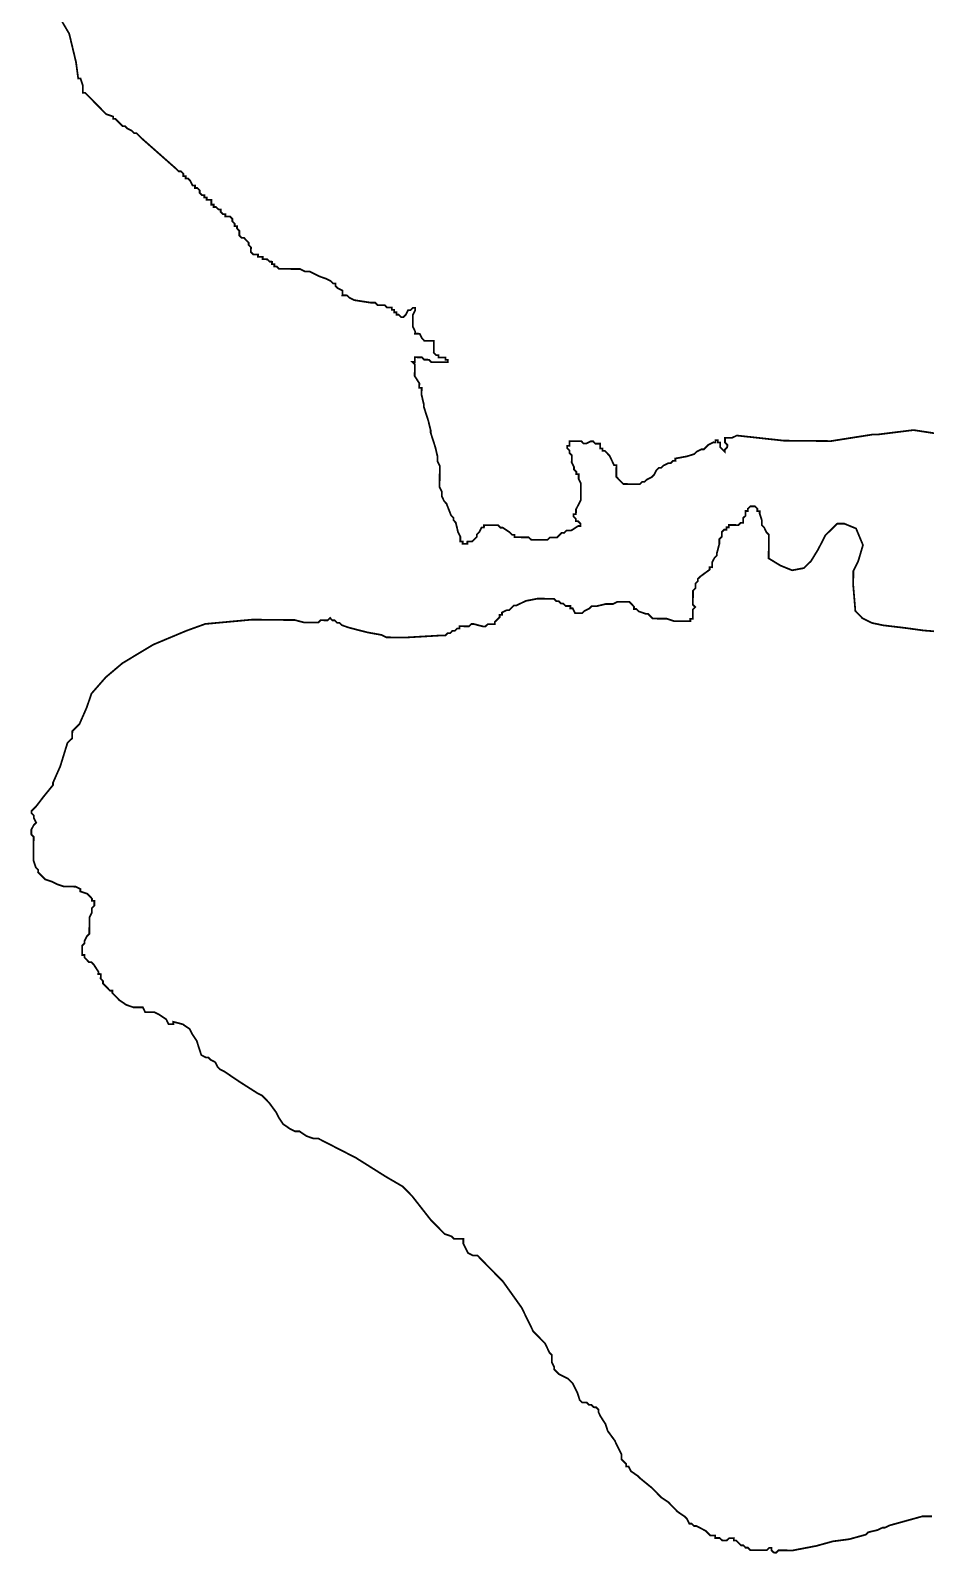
# Model space of a CAD drawing. Header units: metres. Extents: x 290190 to 339802, y 1811045 to 1991312.
# Drawn here: x 310738 to 312267, y 1915705 to 1918306 of the extents above; entities that cross this region are included whole.
import ezdxf

# ---------------------------------------------------------------- set-up
doc = ezdxf.new("R2010")
doc.units = ezdxf.units.M
doc.header["$MEASUREMENT"] = 0
doc.layers.add('HAZARDS LINE', color=1, linetype='Continuous')

msp = doc.modelspace()

# ---------------------------------------------------------------- linework, layer by layer
at = {"layer": 'HAZARDS LINE', "lineweight": 18}
for points in [[(312302.2, 1917615.3, 3.02, 3.02, 0), (312246, 1917623.9, 3.02, 3.02, 0), (312185.6, 1917616.4, 3.02, 3.02, 0), (312177.5, 1917616.5, 3.02, 3.02, 0), (312105, 1917605.1, 3.02, 3.02, 0), (312024.6, 1917605.8, 3.02, 3.02, 0), (311944.2, 1917614.6, 3.02, 3.02, 0), (311936.1, 1917610.6, 3.02, 3.02, 0), (311932.1, 1917610.6, 3.02, 3.02, 0), (311928.1, 1917610.7, 3.02, 3.02, 0), (311924, 1917610.7, 3.02, 3.02, 0), (311924, 1917606.7, 3.02, 3.02, 0), (311924, 1917602.7, 3.02, 3.02, 0), (311928, 1917598.6, 3.02, 3.02, 0), (311927.9, 1917594.6, 3.02, 3.02, 0), (311923.9, 1917590.6, 3.02, 3.02, 0), (311923.8, 1917586.6, 3.02, 3.02, 0), (311919.8, 1917590.6, 3.02, 3.02, 0), (311915.9, 1917594.7, 3.02, 3.02, 0), (311915.9, 1917602.7, 3.02, 3.02, 0), (311911.9, 1917602.8, 3.02, 3.02, 0), (311911.9, 1917606.8, 3.02, 3.02, 0), (311907.9, 1917606.8, 3.02, 3.02, 0), (311907.9, 1917602.8, 3.02, 3.02, 0), (311903.9, 1917602.9, 3.02, 3.02, 0), (311895.8, 1917598.9, 3.02, 3.02, 0), (311891.7, 1917594.9, 3.02, 3.02, 0), (311887.7, 1917590.9, 3.02, 3.02, 0), (311883.6, 1917591, 3.02, 3.02, 0), (311875.6, 1917587, 3.02, 3.02, 0), (311871.5, 1917583, 3.02, 3.02, 0), (311859.4, 1917579.1, 3.02, 3.02, 0), (311839.2, 1917575.3, 3.02, 3.02, 0), (311839.2, 1917571.2, 3.02, 3.02, 0), (311835.2, 1917571.3, 3.02, 3.02, 0), (311831.1, 1917567.3, 3.02, 3.02, 0), (311827.1, 1917567.3, 3.02, 3.02, 0), (311819, 1917563.4, 3.02, 3.02, 0), (311815, 1917559.4, 3.02, 3.02, 0), (311810.9, 1917559.4, 3.02, 3.02, 0), (311806.9, 1917555.4, 3.02, 3.02, 0), (311802.8, 1917547.4, 3.02, 3.02, 0), (311798.7, 1917543.4, 3.02, 3.02, 0), (311790.7, 1917539.5, 3.02, 3.02, 0), (311786.6, 1917535.5, 3.02, 3.02, 0), (311782.6, 1917535.5, 3.02, 3.02, 0), (311778.5, 1917531.6, 3.02, 3.02, 0), (311774.5, 1917531.6, 3.02, 3.02, 0), (311770.5, 1917531.6, 3.02, 3.02, 0), (311766.4, 1917531.7, 3.02, 3.02, 0), (311762.4, 1917531.7, 3.02, 3.02, 0), (311758.4, 1917531.7, 3.02, 3.02, 0), (311754.4, 1917531.8, 3.02, 3.02, 0), (311750.4, 1917531.8, 3.02, 3.02, 0), (311746.4, 1917535.9, 3.02, 3.02, 0), (311742.4, 1917539.9, 3.02, 3.02, 0), (311738.4, 1917544, 3.02, 3.02, 0), (311738.4, 1917548, 3.02, 3.02, 0), (311738.5, 1917556.1, 3.02, 3.02, 0), (311738.5, 1917560.1, 3.02, 3.02, 0), (311738.6, 1917564.1, 3.02, 3.02, 0), (311734.6, 1917564.1, 3.02, 3.02, 0), (311730.6, 1917572.2, 3.02, 3.02, 0), (311726.7, 1917580.3, 3.02, 3.02, 0), (311722.7, 1917584.4, 3.02, 3.02, 0), (311718.7, 1917588.4, 3.02, 3.02, 0), (311714.7, 1917588.5, 3.02, 3.02, 0), (311714.7, 1917592.5, 3.02, 3.02, 0), (311710.7, 1917592.5, 3.02, 3.02, 0), (311710.7, 1917596.5, 3.02, 3.02, 0), (311710.7, 1917600.6, 3.02, 3.02, 0), (311706.7, 1917600.6, 3.02, 3.02, 0), (311702.7, 1917600.6, 3.02, 3.02, 0), (311698.7, 1917604.7, 3.02, 3.02, 0), (311694.7, 1917604.7, 3.02, 3.02, 0), (311686.6, 1917600.8, 3.02, 3.02, 0), (311682.6, 1917600.8, 3.02, 3.02, 0), (311678.6, 1917604.9, 3.02, 3.02, 0), (311674.6, 1917604.9, 3.02, 3.02, 0), (311670.6, 1917605, 3.02, 3.02, 0), (311662.5, 1917605, 3.02, 3.02, 0), (311658.5, 1917605.1, 3.02, 3.02, 0), (311658.5, 1917601, 3.02, 3.02, 0), (311658.4, 1917597, 3.02, 3.02, 0), (311654.4, 1917597.1, 3.02, 3.02, 0), (311654.4, 1917593, 3.02, 3.02, 0), (311658.3, 1917589, 3.02, 3.02, 0), (311658.3, 1917585, 3.02, 3.02, 0), (311662.3, 1917580.9, 3.02, 3.02, 0), (311662.3, 1917576.9, 3.02, 3.02, 0), (311662.2, 1917568.8, 3.02, 3.02, 0), (311666.1, 1917560.7, 3.02, 3.02, 0), (311666.1, 1917556.7, 3.02, 3.02, 0), (311670.1, 1917552.7, 3.02, 3.02, 0), (311670, 1917548.6, 3.02, 3.02, 0), (311674.1, 1917548.6, 3.02, 3.02, 0), (311674, 1917540.6, 3.02, 3.02, 0), (311677.9, 1917532.5, 3.02, 3.02, 0), (311677.9, 1917528.4, 3.02, 3.02, 0), (311677.9, 1917524.4, 3.02, 3.02, 0), (311677.8, 1917520.4, 3.02, 3.02, 0), (311677.8, 1917516.4, 3.02, 3.02, 0), (311677.8, 1917512.4, 3.02, 3.02, 0), (311677.7, 1917508.3, 3.02, 3.02, 0), (311677.7, 1917504.3, 3.02, 3.02, 0), (311673.6, 1917496.3, 3.02, 3.02, 0), (311669.5, 1917488.3, 3.02, 3.02, 0), (311669.5, 1917484.3, 3.02, 3.02, 0), (311669.4, 1917480.2, 3.02, 3.02, 0), (311665.4, 1917480.3, 3.02, 3.02, 0), (311665.4, 1917476.3, 3.02, 3.02, 0), (311669.4, 1917472.2, 3.02, 3.02, 0), (311669.3, 1917468.2, 3.02, 3.02, 0), (311673.3, 1917468.1, 3.02, 3.02, 0), (311677.3, 1917464.1, 3.02, 3.02, 0), (311677.3, 1917460.1, 3.02, 3.02, 0), (311673.3, 1917460.1, 3.02, 3.02, 0), (311661.1, 1917452.2, 3.02, 3.02, 0), (311653.1, 1917452.2, 3.02, 3.02, 0), (311649, 1917448.2, 3.02, 3.02, 0), (311645, 1917448.3, 3.02, 3.02, 0), (311640.9, 1917444.3, 3.02, 3.02, 0), (311636.9, 1917440.3, 3.02, 3.02, 0), (311632.9, 1917440.3, 3.02, 3.02, 0), (311624.8, 1917440.4, 3.02, 3.02, 0), (311620.8, 1917436.4, 3.02, 3.02, 0), (311608.7, 1917436.5, 3.02, 3.02, 0), (311600.6, 1917436.6, 3.02, 3.02, 0), (311596.6, 1917436.6, 3.02, 3.02, 0), (311592.6, 1917436.7, 3.02, 3.02, 0), (311588.6, 1917440.7, 3.02, 3.02, 0), (311580.6, 1917440.8, 3.02, 3.02, 0), (311576.5, 1917440.8, 3.02, 3.02, 0), (311568.5, 1917440.9, 3.02, 3.02, 0), (311564.5, 1917441, 3.02, 3.02, 0), (311564.5, 1917445, 3.02, 3.02, 0), (311560.5, 1917445, 3.02, 3.02, 0), (311556.5, 1917449.1, 3.02, 3.02, 0), (311544.5, 1917457.2, 3.02, 3.02, 0), (311540.5, 1917457.3, 3.02, 3.02, 0), (311536.5, 1917461.3, 3.02, 3.02, 0), (311532.5, 1917461.4, 3.02, 3.02, 0), (311528.5, 1917461.4, 3.02, 3.02, 0), (311520.4, 1917461.5, 3.02, 3.02, 0), (311516.4, 1917461.5, 3.02, 3.02, 0), (311512.4, 1917461.5, 3.02, 3.02, 0), (311512.3, 1917457.5, 3.02, 3.02, 0), (311508.3, 1917457.6, 3.02, 3.02, 0), (311504.2, 1917449.5, 3.02, 3.02, 0), (311500.2, 1917445.6, 3.02, 3.02, 0), (311500.1, 1917441.5, 3.02, 3.02, 0), (311496.1, 1917437.5, 3.02, 3.02, 0), (311492, 1917433.6, 3.02, 3.02, 0), (311484, 1917433.6, 3.02, 3.02, 0), (311483.9, 1917429.6, 3.02, 3.02, 0), (311479.9, 1917429.6, 3.02, 3.02, 0), (311475.9, 1917429.7, 3.02, 3.02, 0), (311475.9, 1917433.7, 3.02, 3.02, 0), (311471.9, 1917433.7, 3.02, 3.02, 0), (311472, 1917441.8, 3.02, 3.02, 0), (311468, 1917449.9, 3.02, 3.02, 0), (311464.1, 1917466, 3.02, 3.02, 0), (311460.2, 1917470.1, 3.02, 3.02, 0), (311460.2, 1917474.1, 3.02, 3.02, 0), (311456.2, 1917478.1, 3.02, 3.02, 0), (311448.3, 1917498.3, 3.02, 3.02, 0), (311444.4, 1917502.4, 3.02, 3.02, 0), (311440.4, 1917510.5, 3.02, 3.02, 0), (311440.5, 1917518.5, 3.02, 3.02, 0), (311436.5, 1917526.6, 3.02, 3.02, 0), (311436.6, 1917538.7, 3.02, 3.02, 0), (311436.7, 1917542.7, 3.02, 3.02, 0), (311436.8, 1917554.8, 3.02, 3.02, 0), (311436.9, 1917562.8, 3.02, 3.02, 0), (311432.9, 1917570.9, 3.02, 3.02, 0), (311432.9, 1917574.9, 3.02, 3.02, 0), (311433, 1917578.9, 3.02, 3.02, 0), (311429.1, 1917595.1, 3.02, 3.02, 0), (311421.3, 1917619.3, 3.02, 3.02, 0), (311421.3, 1917623.3, 3.02, 3.02, 0), (311417.4, 1917639.4, 3.02, 3.02, 0), (311413.5, 1917651.5, 3.02, 3.02, 0), (311409.6, 1917663.6, 3.02, 3.02, 0), (311409.6, 1917667.7, 3.02, 3.02, 0), (311405.8, 1917683.8, 3.02, 3.02, 0), (311405.8, 1917687.8, 3.02, 3.02, 0), (311405.9, 1917695.9, 3.02, 3.02, 0), (311401.8, 1917695.9, 3.02, 3.02, 0), (311401.9, 1917703.9, 3.02, 3.02, 0), (311394, 1917716.1, 3.02, 3.02, 0), (311394, 1917720.1, 3.02, 3.02, 0), (311394.1, 1917724.1, 3.02, 3.02, 0), (311394.1, 1917728.2, 3.02, 3.02, 0), (311394.1, 1917732.2, 3.02, 3.02, 0), (311394.2, 1917736.2, 3.02, 3.02, 0), (311390.2, 1917740.3, 3.02, 3.02, 0), (311394.2, 1917740.2, 3.02, 3.02, 0), (311394.2, 1917744.3, 3.02, 3.02, 0), (311394.3, 1917748.3, 3.02, 3.02, 0), (311398.3, 1917748.2, 3.02, 3.02, 0), (311402.3, 1917748.2, 3.02, 3.02, 0), (311406.3, 1917748.2, 3.02, 3.02, 0), (311410.3, 1917744.1, 3.02, 3.02, 0), (311414.4, 1917744.1, 3.02, 3.02, 0), (311418.4, 1917744, 3.02, 3.02, 0), (311422.4, 1917740, 3.02, 3.02, 0), (311426.4, 1917739.9, 3.02, 3.02, 0), (311430.4, 1917739.9, 3.02, 3.02, 0), (311434.4, 1917739.9, 3.02, 3.02, 0), (311438.5, 1917739.8, 3.02, 3.02, 0), (311442.5, 1917739.8, 3.02, 3.02, 0), (311446.5, 1917739.8, 3.02, 3.02, 0), (311450.5, 1917739.7, 3.02, 3.02, 0), (311450.6, 1917743.7, 3.02, 3.02, 0), (311446.5, 1917743.8, 3.02, 3.02, 0), (311446.6, 1917747.8, 3.02, 3.02, 0), (311442.5, 1917747.8, 3.02, 3.02, 0), (311438.5, 1917747.9, 3.02, 3.02, 0), (311434.5, 1917747.9, 3.02, 3.02, 0), (311434.5, 1917751.9, 3.02, 3.02, 0), (311430.5, 1917752, 3.02, 3.02, 0), (311426.5, 1917756, 3.02, 3.02, 0), (311426.6, 1917760.1, 3.02, 3.02, 0), (311426.6, 1917764.1, 3.02, 3.02, 0), (311426.6, 1917768.1, 3.02, 3.02, 0), (311426.7, 1917772.1, 3.02, 3.02, 0), (311426.7, 1917776.1, 3.02, 3.02, 0), (311422.7, 1917776.2, 3.02, 3.02, 0), (311418.7, 1917776.2, 3.02, 3.02, 0), (311414.6, 1917776.3, 3.02, 3.02, 0), (311410.6, 1917776.3, 3.02, 3.02, 0), (311406.6, 1917780.4, 3.02, 3.02, 0), (311402.7, 1917788.4, 3.02, 3.02, 0), (311398.7, 1917788.5, 3.02, 3.02, 0), (311394.6, 1917788.5, 3.02, 3.02, 0), (311394.7, 1917792.5, 3.02, 3.02, 0), (311390.7, 1917800.6, 3.02, 3.02, 0), (311390.8, 1917804.6, 3.02, 3.02, 0), (311390.8, 1917808.7, 3.02, 3.02, 0), (311390.8, 1917812.7, 3.02, 3.02, 0), (311390.9, 1917816.7, 3.02, 3.02, 0), (311390.9, 1917820.7, 3.02, 3.02, 0), (311395, 1917828.7, 3.02, 3.02, 0), (311395, 1917832.8, 3.02, 3.02, 0), (311391, 1917832.8, 3.02, 3.02, 0), (311387, 1917828.8, 3.02, 3.02, 0), (311382.9, 1917828.8, 3.02, 3.02, 0), (311378.8, 1917820.8, 3.02, 3.02, 0), (311374.8, 1917816.9, 3.02, 3.02, 0), (311370.8, 1917816.9, 3.02, 3.02, 0), (311366.8, 1917820.9, 3.02, 3.02, 0), (311362.8, 1917821, 3.02, 3.02, 0), (311362.8, 1917825, 3.02, 3.02, 0), (311358.8, 1917825, 3.02, 3.02, 0), (311358.8, 1917829.1, 3.02, 3.02, 0), (311354.8, 1917829.1, 3.02, 3.02, 0), (311354.8, 1917833.1, 3.02, 3.02, 0), (311350.8, 1917833.2, 3.02, 3.02, 0), (311346.8, 1917833.2, 3.02, 3.02, 0), (311342.8, 1917837.3, 3.02, 3.02, 0), (311330.7, 1917837.4, 3.02, 3.02, 0), (311326.7, 1917841.4, 3.02, 3.02, 0), (311322.7, 1917841.5, 3.02, 3.02, 0), (311318.7, 1917841.5, 3.02, 3.02, 0), (311290.6, 1917845.8, 3.02, 3.02, 0), (311282.6, 1917849.9, 3.02, 3.02, 0), (311278.6, 1917853.9, 3.02, 3.02, 0), (311270.5, 1917854, 3.02, 3.02, 0), (311270.6, 1917858, 3.02, 3.02, 0), (311270.6, 1917862.1, 3.02, 3.02, 0), (311262.6, 1917866.1, 3.02, 3.02, 0), (311258.6, 1917870.2, 3.02, 3.02, 0), (311258.6, 1917874.2, 3.02, 3.02, 0), (311254.6, 1917874.3, 3.02, 3.02, 0), (311250.6, 1917878.3, 3.02, 3.02, 0), (311242.6, 1917882.4, 3.02, 3.02, 0), (311230.6, 1917886.6, 3.02, 3.02, 0), (311222.6, 1917890.7, 3.02, 3.02, 0), (311214.6, 1917894.7, 3.02, 3.02, 0), (311206.5, 1917894.8, 3.02, 3.02, 0), (311198.5, 1917898.9, 3.02, 3.02, 0), (311186.5, 1917899, 3.02, 3.02, 0), (311178.4, 1917899.1, 3.02, 3.02, 0), (311170.4, 1917899.2, 3.02, 3.02, 0), (311166.3, 1917899.2, 3.02, 3.02, 0), (311162.3, 1917899.2, 3.02, 3.02, 0), (311158.3, 1917903.3, 3.02, 3.02, 0), (311154.3, 1917903.3, 3.02, 3.02, 0), (311154.3, 1917907.4, 3.02, 3.02, 0), (311150.3, 1917907.4, 3.02, 3.02, 0), (311150.4, 1917911.4, 3.02, 3.02, 0), (311146.3, 1917911.5, 3.02, 3.02, 0), (311142.3, 1917915.5, 3.02, 3.02, 0), (311138.3, 1917915.6, 3.02, 3.02, 0), (311134.3, 1917915.6, 3.02, 3.02, 0), (311134.3, 1917919.6, 3.02, 3.02, 0), (311130.3, 1917919.6, 3.02, 3.02, 0), (311126.3, 1917919.7, 3.02, 3.02, 0), (311126.3, 1917923.7, 3.02, 3.02, 0), (311122.3, 1917923.7, 3.02, 3.02, 0), (311118.3, 1917923.8, 3.02, 3.02, 0), (311114.3, 1917927.8, 3.02, 3.02, 0), (311114.3, 1917931.9, 3.02, 3.02, 0), (311114.4, 1917935.9, 3.02, 3.02, 0), (311110.4, 1917939.9, 3.02, 3.02, 0), (311110.4, 1917944, 3.02, 3.02, 0), (311106.4, 1917948, 3.02, 3.02, 0), (311102.5, 1917952.1, 3.02, 3.02, 0), (311098.4, 1917952.1, 3.02, 3.02, 0), (311094.4, 1917956.2, 3.02, 3.02, 0), (311094.5, 1917960.2, 3.02, 3.02, 0), (311094.5, 1917964.2, 3.02, 3.02, 0), (311090.5, 1917968.3, 3.02, 3.02, 0), (311090.6, 1917972.3, 3.02, 3.02, 0), (311086.5, 1917972.3, 3.02, 3.02, 0), (311086.6, 1917976.4, 3.02, 3.02, 0), (311082.6, 1917980.4, 3.02, 3.02, 0), (311082.6, 1917984.5, 3.02, 3.02, 0), (311078.6, 1917988.5, 3.02, 3.02, 0), (311074.6, 1917988.6, 3.02, 3.02, 0), (311070.6, 1917988.6, 3.02, 3.02, 0), (311070.6, 1917992.6, 3.02, 3.02, 0), (311066.6, 1917992.6, 3.02, 3.02, 0), (311062.6, 1917996.7, 3.02, 3.02, 0), (311062.7, 1918000.7, 3.02, 3.02, 0), (311058.6, 1918000.8, 3.02, 3.02, 0), (311054.7, 1918004.8, 3.02, 3.02, 0), (311050.6, 1918004.9, 3.02, 3.02, 0), (311050.7, 1918008.9, 3.02, 3.02, 0), (311046.6, 1918008.9, 3.02, 3.02, 0), (311046.7, 1918012.9, 3.02, 3.02, 0), (311046.7, 1918017, 3.02, 3.02, 0), (311042.7, 1918017, 3.02, 3.02, 0), (311038.7, 1918017, 3.02, 3.02, 0), (311038.7, 1918021.1, 3.02, 3.02, 0), (311034.7, 1918021.1, 3.02, 3.02, 0), (311034.7, 1918025.1, 3.02, 3.02, 0), (311030.7, 1918025.2, 3.02, 3.02, 0), (311026.7, 1918029.2, 3.02, 3.02, 0), (311026.7, 1918033.2, 3.02, 3.02, 0), (311022.8, 1918037.3, 3.02, 3.02, 0), (311018.7, 1918037.3, 3.02, 3.02, 0), (311018.8, 1918041.4, 3.02, 3.02, 0), (311014.8, 1918041.4, 3.02, 3.02, 0), (311010.8, 1918049.5, 3.02, 3.02, 0), (311006.8, 1918053.5, 3.02, 3.02, 0), (311002.8, 1918053.6, 3.02, 3.02, 0), (311002.8, 1918057.6, 3.02, 3.02, 0), (310998.8, 1918057.6, 3.02, 3.02, 0), (310998.8, 1918061.7, 3.02, 3.02, 0), (310994.9, 1918065.7, 3.02, 3.02, 0), (310990.8, 1918065.8, 3.02, 3.02, 0), (310986.9, 1918069.8, 3.02, 3.02, 0), (310927, 1918122.7, 3.02, 3.02, 0), (310923, 1918126.7, 3.02, 3.02, 0), (310919, 1918130.8, 3.02, 3.02, 0), (310915, 1918130.8, 3.02, 3.02, 0), (310911, 1918134.9, 3.02, 3.02, 0), (310903, 1918139, 3.02, 3.02, 0), (310899, 1918143, 3.02, 3.02, 0), (310895, 1918143.1, 3.02, 3.02, 0), (310887, 1918151.2, 3.02, 3.02, 0), (310883, 1918155.2, 3.02, 3.02, 0), (310879, 1918155.3, 3.02, 3.02, 0), (310879, 1918159.3, 3.02, 3.02, 0), (310867, 1918163.4, 3.02, 3.02, 0), (310847.1, 1918183.7, 3.02, 3.02, 0), (310839.1, 1918191.9, 3.02, 3.02, 0), (310835.1, 1918195.9, 3.02, 3.02, 0), (310831.1, 1918200, 3.02, 3.02, 0), (310827.1, 1918200, 3.02, 3.02, 0), (310827.2, 1918204, 3.02, 3.02, 0), (310827.2, 1918208.1, 3.02, 3.02, 0), (310827.2, 1918212.1, 3.02, 3.02, 0), (310823.3, 1918224.2, 3.02, 3.02, 0), (310819.3, 1918224.2, 3.02, 3.02, 0), (310815.5, 1918252.4, 3.02, 3.02, 0), (310803.9, 1918300.8, 3.02, 3.02, 0), (310792, 1918321, 3.02, 3.02, 0)], [(312277.5, 1915768.8, 3.02, 3.02, 0), (312261.4, 1915768.9, 3.02, 3.02, 0), (312233.2, 1915761.1, 3.02, 3.02, 0), (312205, 1915753.3, 3.02, 3.02, 0), (312196.9, 1915749.4, 3.02, 3.02, 0), (312192.9, 1915749.4, 3.02, 3.02, 0), (312184.8, 1915745.5, 3.02, 3.02, 0), (312168.6, 1915741.6, 3.02, 3.02, 0), (312164.6, 1915737.6, 3.02, 3.02, 0), (312136.4, 1915729.8, 3.02, 3.02, 0), (312108.2, 1915726.1, 3.02, 3.02, 0), (312079.9, 1915718.3, 3.02, 3.02, 0), (312039.6, 1915710.6, 3.02, 3.02, 0), (312019.5, 1915710.8, 3.02, 3.02, 0), (312015.5, 1915710.8, 3.02, 3.02, 0), (312011.4, 1915706.8, 3.02, 3.02, 0), (312007.4, 1915706.9, 3.02, 3.02, 0), (312003.4, 1915710.9, 3.02, 3.02, 0), (312003.5, 1915714.9, 3.02, 3.02, 0), (311999.4, 1915715, 3.02, 3.02, 0), (311995.4, 1915711, 3.02, 3.02, 0), (311991.4, 1915711, 3.02, 3.02, 0), (311987.3, 1915711.1, 3.02, 3.02, 0), (311983.3, 1915711.1, 3.02, 3.02, 0), (311975.3, 1915711.2, 3.02, 3.02, 0), (311971.3, 1915711.2, 3.02, 3.02, 0), (311967.2, 1915711.2, 3.02, 3.02, 0), (311963.2, 1915715.3, 3.02, 3.02, 0), (311959.2, 1915715.3, 3.02, 3.02, 0), (311955.2, 1915719.4, 3.02, 3.02, 0), (311951.2, 1915719.4, 3.02, 3.02, 0), (311947.2, 1915723.5, 3.02, 3.02, 0), (311943.2, 1915727.5, 3.02, 3.02, 0), (311939.2, 1915727.6, 3.02, 3.02, 0), (311939.3, 1915731.6, 3.02, 3.02, 0), (311935.2, 1915731.6, 3.02, 3.02, 0), (311931.2, 1915731.7, 3.02, 3.02, 0), (311927.1, 1915727.7, 3.02, 3.02, 0), (311923.1, 1915727.7, 3.02, 3.02, 0), (311919.1, 1915727.8, 3.02, 3.02, 0), (311915.1, 1915731.8, 3.02, 3.02, 0), (311911.1, 1915731.9, 3.02, 3.02, 0), (311907.1, 1915731.9, 3.02, 3.02, 0), (311907.1, 1915735.9, 3.02, 3.02, 0), (311899.1, 1915736, 3.02, 3.02, 0), (311895.1, 1915740.1, 3.02, 3.02, 0), (311891.1, 1915744.1, 3.02, 3.02, 0), (311883.1, 1915748.2, 3.02, 3.02, 0), (311875.1, 1915752.3, 3.02, 3.02, 0), (311871.1, 1915752.3, 3.02, 3.02, 0), (311867.1, 1915756.4, 3.02, 3.02, 0), (311863, 1915756.4, 3.02, 3.02, 0), (311859.1, 1915764.5, 3.02, 3.02, 0), (311855.1, 1915768.6, 3.02, 3.02, 0), (311843.1, 1915776.7, 3.02, 3.02, 0), (311831.2, 1915788.9, 3.02, 3.02, 0), (311827.2, 1915793, 3.02, 3.02, 0), (311815.2, 1915801.1, 3.02, 3.02, 0), (311799.2, 1915817.4, 3.02, 3.02, 0), (311779.3, 1915833.6, 3.02, 3.02, 0), (311775.3, 1915837.7, 3.02, 3.02, 0), (311763.3, 1915845.9, 3.02, 3.02, 0), (311759.3, 1915853.9, 3.02, 3.02, 0), (311755.3, 1915854, 3.02, 3.02, 0), (311755.3, 1915858, 3.02, 3.02, 0), (311751.4, 1915862.1, 3.02, 3.02, 0), (311747.4, 1915866.1, 3.02, 3.02, 0), (311747.4, 1915874.2, 3.02, 3.02, 0), (311743.5, 1915882.2, 3.02, 3.02, 0), (311739.5, 1915890.3, 3.02, 3.02, 0), (311735.6, 1915898.4, 3.02, 3.02, 0), (311723.7, 1915914.6, 3.02, 3.02, 0), (311719.8, 1915926.7, 3.02, 3.02, 0), (311711.8, 1915938.9, 3.02, 3.02, 0), (311707.9, 1915946.9, 3.02, 3.02, 0), (311707.9, 1915951, 3.02, 3.02, 0), (311703.9, 1915955, 3.02, 3.02, 0), (311699.9, 1915955.1, 3.02, 3.02, 0), (311695.9, 1915959.1, 3.02, 3.02, 0), (311691.9, 1915959.2, 3.02, 3.02, 0), (311687.9, 1915963.2, 3.02, 3.02, 0), (311679.9, 1915963.3, 3.02, 3.02, 0), (311675.9, 1915967.4, 3.02, 3.02, 0), (311672, 1915979.5, 3.02, 3.02, 0), (311668, 1915987.5, 3.02, 3.02, 0), (311664.1, 1915995.6, 3.02, 3.02, 0), (311656.1, 1916003.7, 3.02, 3.02, 0), (311640.1, 1916011.9, 3.02, 3.02, 0), (311632.1, 1916020.1, 3.02, 3.02, 0), (311632.1, 1916024.1, 3.02, 3.02, 0), (311628.2, 1916032.2, 3.02, 3.02, 0), (311628.3, 1916044.2, 3.02, 3.02, 0), (311624.3, 1916048.3, 3.02, 3.02, 0), (311620.4, 1916056.4, 3.02, 3.02, 0), (311616.4, 1916064.5, 3.02, 3.02, 0), (311608.4, 1916072.6, 3.02, 3.02, 0), (311596.5, 1916084.7, 3.02, 3.02, 0), (311576.7, 1916125.2, 3.02, 3.02, 0), (311544.9, 1916169.7, 3.02, 3.02, 0), (311517, 1916198.1, 3.02, 3.02, 0), (311501.1, 1916214.4, 3.02, 3.02, 0), (311493.1, 1916214.4, 3.02, 3.02, 0), (311485, 1916218.5, 3.02, 3.02, 0), (311481.1, 1916226.6, 3.02, 3.02, 0), (311477.1, 1916234.7, 3.02, 3.02, 0), (311477.2, 1916242.7, 3.02, 3.02, 0), (311469.2, 1916242.8, 3.02, 3.02, 0), (311461.1, 1916242.9, 3.02, 3.02, 0), (311457.1, 1916246.9, 3.02, 3.02, 0), (311445.1, 1916251.1, 3.02, 3.02, 0), (311421.2, 1916275.4, 3.02, 3.02, 0), (311389.4, 1916316, 3.02, 3.02, 0), (311373.4, 1916332.2, 3.02, 3.02, 0), (311345.4, 1916348.5, 3.02, 3.02, 0), (311293.4, 1916381.2, 3.02, 3.02, 0), (311237.4, 1916409.9, 3.02, 3.02, 0), (311229.4, 1916414, 3.02, 3.02, 0), (311221.3, 1916414, 3.02, 3.02, 0), (311209.3, 1916418.2, 3.02, 3.02, 0), (311197.3, 1916426.3, 3.02, 3.02, 0), (311189.2, 1916426.4, 3.02, 3.02, 0), (311181.2, 1916430.5, 3.02, 3.02, 0), (311169.2, 1916438.7, 3.02, 3.02, 0), (311161.3, 1916450.8, 3.02, 3.02, 0), (311157.3, 1916458.9, 3.02, 3.02, 0), (311145.4, 1916475.1, 3.02, 3.02, 0), (311133.5, 1916487.3, 3.02, 3.02, 0), (311125.5, 1916491.4, 3.02, 3.02, 0), (311093.5, 1916511.8, 3.02, 3.02, 0), (311069.5, 1916528.1, 3.02, 3.02, 0), (311061.5, 1916532.2, 3.02, 3.02, 0), (311057.5, 1916536.2, 3.02, 3.02, 0), (311053.5, 1916544.3, 3.02, 3.02, 0), (311045.5, 1916548.4, 3.02, 3.02, 0), (311041.5, 1916552.5, 3.02, 3.02, 0), (311037.5, 1916552.5, 3.02, 3.02, 0), (311029.5, 1916556.6, 3.02, 3.02, 0), (311025.6, 1916568.7, 3.02, 3.02, 0), (311021.7, 1916580.8, 3.02, 3.02, 0), (311013.7, 1916593, 3.02, 3.02, 0), (311009.8, 1916601, 3.02, 3.02, 0), (310997.8, 1916609.2, 3.02, 3.02, 0), (310981.7, 1916613.4, 3.02, 3.02, 0), (310981.7, 1916609.3, 3.02, 3.02, 0), (310977.7, 1916609.4, 3.02, 3.02, 0), (310973.7, 1916609.4, 3.02, 3.02, 0), (310969.7, 1916617.5, 3.02, 3.02, 0), (310957.7, 1916625.6, 3.02, 3.02, 0), (310949.7, 1916629.7, 3.02, 3.02, 0), (310941.7, 1916629.8, 3.02, 3.02, 0), (310937.6, 1916629.9, 3.02, 3.02, 0), (310933.6, 1916629.9, 3.02, 3.02, 0), (310929.7, 1916638, 3.02, 3.02, 0), (310921.6, 1916638, 3.02, 3.02, 0), (310913.6, 1916638.1, 3.02, 3.02, 0), (310901.5, 1916642.2, 3.02, 3.02, 0), (310889.5, 1916650.4, 3.02, 3.02, 0), (310885.6, 1916654.5, 3.02, 3.02, 0), (310877.6, 1916662.6, 3.02, 3.02, 0), (310877.6, 1916666.6, 3.02, 3.02, 0), (310873.6, 1916666.6, 3.02, 3.02, 0), (310869.6, 1916670.7, 3.02, 3.02, 0), (310865.6, 1916674.8, 3.02, 3.02, 0), (310861.6, 1916678.8, 3.02, 3.02, 0), (310861.7, 1916682.8, 3.02, 3.02, 0), (310857.7, 1916686.9, 3.02, 3.02, 0), (310857.8, 1916694.9, 3.02, 3.02, 0), (310853.7, 1916695, 3.02, 3.02, 0), (310853.8, 1916699, 3.02, 3.02, 0), (310845.8, 1916711.1, 3.02, 3.02, 0), (310841.9, 1916715.2, 3.02, 3.02, 0), (310837.8, 1916715.2, 3.02, 3.02, 0), (310833.8, 1916719.3, 3.02, 3.02, 0), (310829.9, 1916723.4, 3.02, 3.02, 0), (310829.9, 1916727.4, 3.02, 3.02, 0), (310825.9, 1916727.4, 3.02, 3.02, 0), (310825.9, 1916731.4, 3.02, 3.02, 0), (310825.9, 1916735.5, 3.02, 3.02, 0), (310826, 1916739.5, 3.02, 3.02, 0), (310826, 1916743.5, 3.02, 3.02, 0), (310830.1, 1916747.5, 3.02, 3.02, 0), (310830.1, 1916751.5, 3.02, 3.02, 0), (310834.2, 1916759.5, 3.02, 3.02, 0), (310838.3, 1916763.5, 3.02, 3.02, 0), (310838.3, 1916767.5, 3.02, 3.02, 0), (310838.3, 1916771.6, 3.02, 3.02, 0), (310838.4, 1916775.6, 3.02, 3.02, 0), (310838.5, 1916783.6, 3.02, 3.02, 0), (310838.5, 1916787.7, 3.02, 3.02, 0), (310838.5, 1916791.7, 3.02, 3.02, 0), (310842.6, 1916799.7, 3.02, 3.02, 0), (310842.7, 1916807.7, 3.02, 3.02, 0), (310846.8, 1916811.7, 3.02, 3.02, 0), (310846.8, 1916815.8, 3.02, 3.02, 0), (310846.8, 1916819.8, 3.02, 3.02, 0), (310842.8, 1916819.8, 3.02, 3.02, 0), (310842.8, 1916823.8, 3.02, 3.02, 0), (310834.9, 1916832, 3.02, 3.02, 0), (310822.8, 1916836.1, 3.02, 3.02, 0), (310822.9, 1916840.1, 3.02, 3.02, 0), (310814.9, 1916844.2, 3.02, 3.02, 0), (310794.8, 1916844.4, 3.02, 3.02, 0), (310782.7, 1916848.5, 3.02, 3.02, 0), (310774.7, 1916852.6, 3.02, 3.02, 0), (310762.7, 1916856.7, 3.02, 3.02, 0), (310754.7, 1916864.9, 3.02, 3.02, 0), (310750.7, 1916868.9, 3.02, 3.02, 0), (310750.8, 1916872.9, 3.02, 3.02, 0), (310746.8, 1916877, 3.02, 3.02, 0), (310742.9, 1916889.1, 3.02, 3.02, 0), (310742.9, 1916893.1, 3.02, 3.02, 0), (310742.9, 1916897.2, 3.02, 3.02, 0), (310743, 1916901.2, 3.02, 3.02, 0), (310743, 1916909.2, 3.02, 3.02, 0), (310743.1, 1916913.3, 3.02, 3.02, 0), (310743.1, 1916917.3, 3.02, 3.02, 0), (310743.1, 1916921.3, 3.02, 3.02, 0), (310743.2, 1916925.3, 3.02, 3.02, 0), (310743.2, 1916929.3, 3.02, 3.02, 0), (310739.2, 1916933.4, 3.02, 3.02, 0), (310739.3, 1916937.4, 3.02, 3.02, 0), (310739.3, 1916941.5, 3.02, 3.02, 0), (310743.4, 1916949.5, 3.02, 3.02, 0), (310747.5, 1916953.4, 3.02, 3.02, 0), (310743.5, 1916961.5, 3.02, 3.02, 0), (310743.5, 1916965.6, 3.02, 3.02, 0), (310739.6, 1916969.6, 3.02, 3.02, 0), (310739.6, 1916973.6, 3.02, 3.02, 0), (310743.7, 1916977.6, 3.02, 3.02, 0), (310747.7, 1916981.6, 3.02, 3.02, 0), (310759.9, 1916997.6, 3.02, 3.02, 0), (310776.2, 1917017.6, 3.02, 3.02, 0), (310776.2, 1917021.6, 3.02, 3.02, 0), (310788.6, 1917049.6, 3.02, 3.02, 0), (310801, 1917089.8, 3.02, 3.02, 0), (310809.1, 1917097.7, 3.02, 3.02, 0), (310809.1, 1917101.8, 3.02, 3.02, 0), (310809.2, 1917109.8, 3.02, 3.02, 0), (310813.3, 1917113.8, 3.02, 3.02, 0), (310817.3, 1917117.8, 3.02, 3.02, 0), (310821.4, 1917121.8, 3.02, 3.02, 0), (310833.7, 1917149.8, 3.02, 3.02, 0), (310842, 1917173.9, 3.02, 3.02, 0), (310866.4, 1917201.8, 3.02, 3.02, 0), (310894.7, 1917225.7, 3.02, 3.02, 0), (310947.3, 1917257.4, 3.02, 3.02, 0), (311003.9, 1917281.1, 3.02, 3.02, 0), (311036.2, 1917292.8, 3.02, 3.02, 0), (311116.7, 1917300.2, 3.02, 3.02, 0), (311173, 1917299.6, 3.02, 3.02, 0), (311177, 1917299.6, 3.02, 3.02, 0), (311181, 1917299.6, 3.02, 3.02, 0), (311185.1, 1917299.5, 3.02, 3.02, 0), (311189.1, 1917299.5, 3.02, 3.02, 0), (311205.1, 1917295.3, 3.02, 3.02, 0), (311209.2, 1917295.3, 3.02, 3.02, 0), (311213.2, 1917295.3, 3.02, 3.02, 0), (311217.2, 1917295.2, 3.02, 3.02, 0), (311221.2, 1917295.2, 3.02, 3.02, 0), (311229.3, 1917295.1, 3.02, 3.02, 0), (311233.3, 1917299.1, 3.02, 3.02, 0), (311237.3, 1917299.1, 3.02, 3.02, 0), (311241.4, 1917299, 3.02, 3.02, 0), (311245.4, 1917299, 3.02, 3.02, 0), (311249.5, 1917303, 3.02, 3.02, 0), (311253.4, 1917298.9, 3.02, 3.02, 0), (311257.5, 1917298.9, 3.02, 3.02, 0), (311261.4, 1917294.8, 3.02, 3.02, 0), (311265.5, 1917294.8, 3.02, 3.02, 0), (311269.5, 1917290.7, 3.02, 3.02, 0), (311281.5, 1917286.6, 3.02, 3.02, 0), (311297.5, 1917282.4, 3.02, 3.02, 0), (311313.6, 1917278.3, 3.02, 3.02, 0), (311337.7, 1917274, 3.02, 3.02, 0), (311345.7, 1917269.9, 3.02, 3.02, 0), (311349.7, 1917269.9, 3.02, 3.02, 0), (311357.8, 1917269.8, 3.02, 3.02, 0), (311365.8, 1917269.7, 3.02, 3.02, 0), (311373.9, 1917269.7, 3.02, 3.02, 0), (311377.9, 1917269.6, 3.02, 3.02, 0), (311438.3, 1917273.1, 3.02, 3.02, 0), (311442.3, 1917273.1, 3.02, 3.02, 0), (311446.3, 1917273, 3.02, 3.02, 0), (311450.4, 1917277, 3.02, 3.02, 0), (311454.4, 1917277, 3.02, 3.02, 0), (311458.4, 1917281, 3.02, 3.02, 0), (311462.5, 1917280.9, 3.02, 3.02, 0), (311466.5, 1917284.9, 3.02, 3.02, 0), (311470.5, 1917284.9, 3.02, 3.02, 0), (311470.6, 1917288.9, 3.02, 3.02, 0), (311474.6, 1917288.9, 3.02, 3.02, 0), (311478.6, 1917288.8, 3.02, 3.02, 0), (311482.7, 1917288.8, 3.02, 3.02, 0), (311486.7, 1917288.8, 3.02, 3.02, 0), (311490.7, 1917292.8, 3.02, 3.02, 0), (311494.8, 1917292.7, 3.02, 3.02, 0), (311510.8, 1917288.5, 3.02, 3.02, 0), (311514.8, 1917288.5, 3.02, 3.02, 0), (311518.9, 1917292.5, 3.02, 3.02, 0), (311522.9, 1917292.5, 3.02, 3.02, 0), (311526.9, 1917292.4, 3.02, 3.02, 0), (311531, 1917292.4, 3.02, 3.02, 0), (311531, 1917296.4, 3.02, 3.02, 0), (311535.1, 1917300.4, 3.02, 3.02, 0), (311539.1, 1917304.4, 3.02, 3.02, 0), (311539.1, 1917308.4, 3.02, 3.02, 0), (311543.2, 1917308.4, 3.02, 3.02, 0), (311543.2, 1917312.4, 3.02, 3.02, 0), (311551.3, 1917316.3, 3.02, 3.02, 0), (311555.3, 1917316.3, 3.02, 3.02, 0), (311559.4, 1917320.3, 3.02, 3.02, 0), (311563.4, 1917324.3, 3.02, 3.02, 0), (311567.5, 1917324.2, 3.02, 3.02, 0), (311583.6, 1917332.1, 3.02, 3.02, 0), (311603.8, 1917336, 3.02, 3.02, 0), (311607.8, 1917336, 3.02, 3.02, 0), (311611.8, 1917335.9, 3.02, 3.02, 0), (311615.8, 1917335.9, 3.02, 3.02, 0), (311619.9, 1917335.8, 3.02, 3.02, 0), (311623.9, 1917335.8, 3.02, 3.02, 0), (311627.9, 1917335.8, 3.02, 3.02, 0), (311631.9, 1917335.7, 3.02, 3.02, 0), (311635.9, 1917331.7, 3.02, 3.02, 0), (311639.9, 1917331.6, 3.02, 3.02, 0), (311643.9, 1917327.6, 3.02, 3.02, 0), (311647.9, 1917327.5, 3.02, 3.02, 0), (311651.9, 1917323.5, 3.02, 3.02, 0), (311655.9, 1917323.4, 3.02, 3.02, 0), (311660, 1917323.4, 3.02, 3.02, 0), (311659.9, 1917319.4, 3.02, 3.02, 0), (311664, 1917319.4, 3.02, 3.02, 0), (311667.9, 1917311.3, 3.02, 3.02, 0), (311671.9, 1917311.2, 3.02, 3.02, 0), (311675.9, 1917311.2, 3.02, 3.02, 0), (311680, 1917311.2, 3.02, 3.02, 0), (311684, 1917315.1, 3.02, 3.02, 0), (311692.1, 1917319.1, 3.02, 3.02, 0), (311696.2, 1917323.1, 3.02, 3.02, 0), (311704.2, 1917323, 3.02, 3.02, 0), (311720.3, 1917326.9, 3.02, 3.02, 0), (311732.4, 1917326.8, 3.02, 3.02, 0), (311740.5, 1917330.7, 3.02, 3.02, 0), (311756.6, 1917330.6, 3.02, 3.02, 0), (311760.6, 1917330.5, 3.02, 3.02, 0), (311764.6, 1917326.5, 3.02, 3.02, 0), (311768.6, 1917322.4, 3.02, 3.02, 0), (311768.5, 1917318.4, 3.02, 3.02, 0), (311772.6, 1917318.4, 3.02, 3.02, 0), (311776.5, 1917314.3, 3.02, 3.02, 0), (311788.6, 1917310.2, 3.02, 3.02, 0), (311792.6, 1917310.1, 3.02, 3.02, 0), (311796.6, 1917306.1, 3.02, 3.02, 0), (311800.6, 1917302, 3.02, 3.02, 0), (311804.6, 1917302, 3.02, 3.02, 0), (311808.6, 1917301.9, 3.02, 3.02, 0), (311812.6, 1917301.9, 3.02, 3.02, 0), (311816.7, 1917301.9, 3.02, 3.02, 0), (311824.7, 1917301.8, 3.02, 3.02, 0), (311836.7, 1917297.7, 3.02, 3.02, 0), (311840.8, 1917297.6, 3.02, 3.02, 0), (311856.9, 1917297.5, 3.02, 3.02, 0), (311860.9, 1917297.5, 3.02, 3.02, 0), (311864.9, 1917297.4, 3.02, 3.02, 0), (311864.9, 1917301.4, 3.02, 3.02, 0), (311869, 1917301.4, 3.02, 3.02, 0), (311869, 1917309.5, 3.02, 3.02, 0), (311869.1, 1917313.5, 3.02, 3.02, 0), (311869.1, 1917317.5, 3.02, 3.02, 0), (311873.2, 1917321.5, 3.02, 3.02, 0), (311869.2, 1917325.5, 3.02, 3.02, 0), (311869.2, 1917333.6, 3.02, 3.02, 0), (311869.3, 1917337.6, 3.02, 3.02, 0), (311869.3, 1917341.6, 3.02, 3.02, 0), (311869.4, 1917345.7, 3.02, 3.02, 0), (311869.4, 1917349.7, 3.02, 3.02, 0), (311873.5, 1917353.7, 3.02, 3.02, 0), (311873.5, 1917357.7, 3.02, 3.02, 0), (311873.5, 1917361.7, 3.02, 3.02, 0), (311877.6, 1917365.7, 3.02, 3.02, 0), (311877.6, 1917369.7, 3.02, 3.02, 0), (311881.7, 1917373.7, 3.02, 3.02, 0), (311897.9, 1917385.6, 3.02, 3.02, 0), (311897.9, 1917389.7, 3.02, 3.02, 0), (311901.9, 1917389.6, 3.02, 3.02, 0), (311902, 1917393.6, 3.02, 3.02, 0), (311902, 1917397.7, 3.02, 3.02, 0), (311906.1, 1917405.7, 3.02, 3.02, 0), (311910.2, 1917409.7, 3.02, 3.02, 0), (311910.2, 1917413.7, 3.02, 3.02, 0), (311914.4, 1917429.7, 3.02, 3.02, 0), (311914.4, 1917437.8, 3.02, 3.02, 0), (311918.5, 1917441.8, 3.02, 3.02, 0), (311918.5, 1917445.8, 3.02, 3.02, 0), (311918.6, 1917449.8, 3.02, 3.02, 0), (311922.6, 1917453.8, 3.02, 3.02, 0), (311926.7, 1917453.8, 3.02, 3.02, 0), (311926.7, 1917457.8, 3.02, 3.02, 0), (311930.7, 1917457.8, 3.02, 3.02, 0), (311930.7, 1917461.8, 3.02, 3.02, 0), (311934.8, 1917461.7, 3.02, 3.02, 0), (311938.8, 1917461.7, 3.02, 3.02, 0), (311942.8, 1917461.7, 3.02, 3.02, 0), (311946.8, 1917461.6, 3.02, 3.02, 0), (311950.9, 1917465.6, 3.02, 3.02, 0), (311954.9, 1917465.6, 3.02, 3.02, 0), (311955, 1917469.6, 3.02, 3.02, 0), (311955, 1917473.6, 3.02, 3.02, 0), (311959.1, 1917477.6, 3.02, 3.02, 0), (311959.1, 1917481.6, 3.02, 3.02, 0), (311959.1, 1917485.7, 3.02, 3.02, 0), (311963.1, 1917485.6, 3.02, 3.02, 0), (311963.2, 1917489.7, 3.02, 3.02, 0), (311967.2, 1917493.6, 3.02, 3.02, 0), (311971.3, 1917493.6, 3.02, 3.02, 0), (311975.3, 1917493.6, 3.02, 3.02, 0), (311979.3, 1917489.5, 3.02, 3.02, 0), (311979.2, 1917485.5, 3.02, 3.02, 0), (311983.3, 1917485.5, 3.02, 3.02, 0), (311983.2, 1917481.4, 3.02, 3.02, 0), (311987.1, 1917469.3, 3.02, 3.02, 0), (311987.1, 1917465.3, 3.02, 3.02, 0), (311987.1, 1917461.3, 3.02, 3.02, 0), (311991.1, 1917457.2, 3.02, 3.02, 0), (311995, 1917449.1, 3.02, 3.02, 0), (311999, 1917445.1, 3.02, 3.02, 0), (311999, 1917441.1, 3.02, 3.02, 0), (311998.9, 1917437, 3.02, 3.02, 0), (311998.8, 1917429, 3.02, 3.02, 0), (311998.8, 1917425, 3.02, 3.02, 0), (311998.7, 1917416.9, 3.02, 3.02, 0), (311998.6, 1917404.8, 3.02, 3.02, 0), (312018.6, 1917392.6, 3.02, 3.02, 0), (312038.7, 1917384.4, 3.02, 3.02, 0), (312058.8, 1917388.2, 3.02, 3.02, 0), (312071, 1917400.2, 3.02, 3.02, 0), (312083.2, 1917420.2, 3.02, 3.02, 0), (312095.5, 1917444.2, 3.02, 3.02, 0), (312115.8, 1917464.1, 3.02, 3.02, 0), (312127.9, 1917464, 3.02, 3.02, 0), (312147.9, 1917455.8, 3.02, 3.02, 0), (312159.7, 1917427.5, 3.02, 3.02, 0), (312151.4, 1917399.4, 3.02, 3.02, 0), (312143.3, 1917383.4, 3.02, 3.02, 0), (312143, 1917359.3, 3.02, 3.02, 0), (312146.7, 1917315, 3.02, 3.02, 0), (312158.6, 1917302.8, 3.02, 3.02, 0), (312174.6, 1917294.6, 3.02, 3.02, 0), (312194.7, 1917290.4, 3.02, 3.02, 0), (312230.9, 1917286.1, 3.02, 3.02, 0), (312263, 1917281.7, 3.02, 3.02, 0), (312319.3, 1917277.2, 3.02, 3.02, 0)]]:
    msp.add_lwpolyline(points, format="xyseb", dxfattribs=at)

doc.saveas('drawing.dxf')
